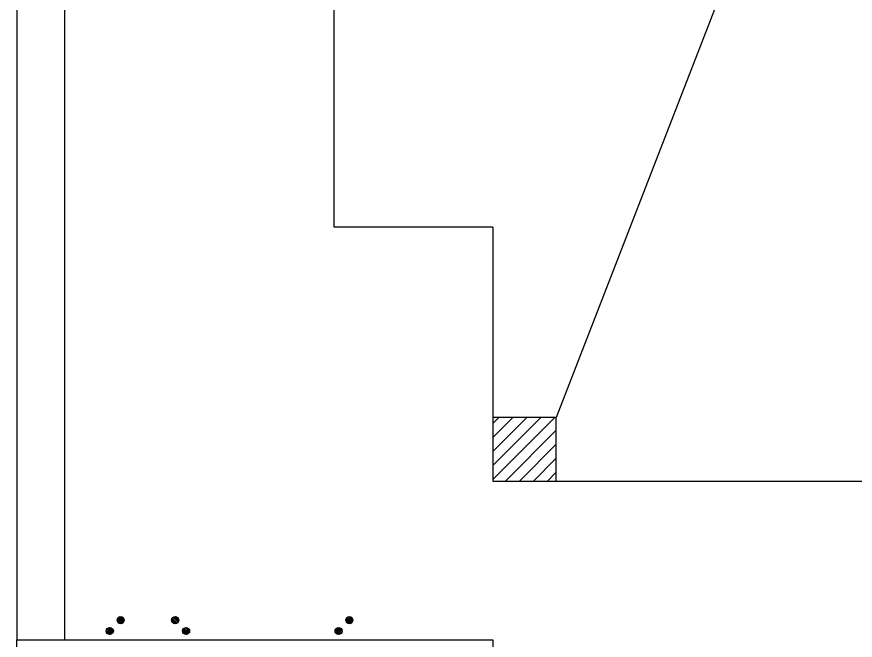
# Model space of a CAD drawing. Header units: millimetres. Extents: x 23536 to 47095, y 9984 to 20154.
# Drawn here: x 23578.072 to 23580.714, y 10063.147 to 10065.112 of the extents above; entities that cross this region are included whole.
import ezdxf

# ---------------------------------------------------------------- set-up
doc = ezdxf.new("R2010")
doc.units = ezdxf.units.MM
doc.header["$LTSCALE"] = 30
doc.header["$MEASUREMENT"] = 0
doc.layers.add('projeto', color=8, linetype='CONTINUOUS')

msp = doc.modelspace()

# ---------------------------------------------------------------- linework, layer by layer
at = {"layer": 'projeto'}
for p, q in [((23578.0725, 10074.6487), (23578.0725, 10063.1487)), ((23578.2225, 10074.4987), (23578.2225, 10063.1487)), ((23583.3725, 10073.1487), (23579.7725, 10063.8487)), ((23579.0725, 10064.4487), (23579.0725, 10070.8487)), ((23579.5725, 10064.4487), (23579.0725, 10064.4487)), ((23579.5725, 10064.4487), (23579.5725, 10063.6487)), ((23579.7725, 10063.8487), (23579.5725, 10063.8487)), ((23579.5725, 10063.8487), (23579.5725, 10063.6487)), ((23579.5725, 10063.83), (23579.5911, 10063.8487)), ((23579.5725, 10063.7858), (23579.6353, 10063.8487)), ((23579.5725, 10063.7416), (23579.6795, 10063.8487)), ((23579.5725, 10063.6975), (23579.7237, 10063.8487)), ((23579.5725, 10063.6533), (23579.7679, 10063.8487)), ((23579.7725, 10063.6487), (23579.7725, 10063.8487)), ((23579.6121, 10063.6487), (23579.7725, 10063.8091)), ((23579.6563, 10063.6487), (23579.7725, 10063.7649)), ((23579.7005, 10063.6487), (23579.7725, 10063.7207)), ((23579.7447, 10063.6487), (23579.7725, 10063.6765)), ((23579.5725, 10063.6487), (23598.5725, 10063.6487)), ((23579.5725, 10063.6487), (23580.7725, 10063.6487)), ((23579.5725, 10063.6487), (23579.7725, 10063.6487)), ((23578.3887, 10063.2117), (23578.3984, 10063.2214)), ((23578.3887, 10063.2117), (23578.3984, 10063.2214)), ((23578.3891, 10063.2071), (23578.403, 10063.221)), ((23578.3891, 10063.2071), (23578.403, 10063.221)), ((23578.3908, 10063.2037), (23578.4064, 10063.2193)), ((23578.3908, 10063.2037), (23578.4064, 10063.2193)), ((23578.3933, 10063.2012), (23578.4089, 10063.2168)), ((23578.3933, 10063.2012), (23578.4089, 10063.2168)), ((23578.3967, 10063.1996), (23578.4106, 10063.2134)), ((23578.3967, 10063.1996), (23578.4106, 10063.2134)), ((23578.4014, 10063.1992), (23578.4109, 10063.2087)), ((23578.4014, 10063.1992), (23578.4109, 10063.2087)), ((23578.5702, 10063.1992), (23578.5606, 10063.2087)), ((23578.5702, 10063.1992), (23578.5606, 10063.2087)), ((23578.5749, 10063.1996), (23578.561, 10063.2134)), ((23578.5749, 10063.1996), (23578.561, 10063.2134)), ((23578.5782, 10063.2012), (23578.5626, 10063.2168)), ((23578.5782, 10063.2012), (23578.5626, 10063.2168)), ((23578.5808, 10063.2037), (23578.5651, 10063.2193)), ((23578.5808, 10063.2037), (23578.5651, 10063.2193)), ((23578.5824, 10063.2071), (23578.5685, 10063.221)), ((23578.5824, 10063.2071), (23578.5685, 10063.221)), ((23578.5828, 10063.2117), (23578.5731, 10063.2214)), ((23578.5828, 10063.2117), (23578.5731, 10063.2214)), ((23579.1094, 10063.2117), (23579.1191, 10063.2214)), ((23579.1094, 10063.2117), (23579.1191, 10063.2214)), ((23579.1098, 10063.2071), (23579.1238, 10063.221)), ((23579.1098, 10063.2071), (23579.1238, 10063.221)), ((23579.1115, 10063.2037), (23579.1271, 10063.2193)), ((23579.1115, 10063.2037), (23579.1271, 10063.2193)), ((23579.114, 10063.2012), (23579.1296, 10063.2168)), ((23579.114, 10063.2012), (23579.1296, 10063.2168)), ((23579.1174, 10063.1996), (23579.1313, 10063.2134)), ((23579.1174, 10063.1996), (23579.1313, 10063.2134)), ((23579.1221, 10063.1992), (23579.1316, 10063.2087)), ((23579.1221, 10063.1992), (23579.1316, 10063.2087)), ((23578.3545, 10063.1776), (23578.3643, 10063.1873)), ((23578.3545, 10063.1776), (23578.3643, 10063.1873)), ((23578.3549, 10063.1729), (23578.3689, 10063.1869)), ((23578.3549, 10063.1729), (23578.3689, 10063.1869)), ((23578.3566, 10063.1696), (23578.3722, 10063.1852)), ((23578.3566, 10063.1696), (23578.3722, 10063.1852)), ((23578.3591, 10063.1671), (23578.3748, 10063.1827)), ((23578.3591, 10063.1671), (23578.3748, 10063.1827)), ((23578.3625, 10063.1654), (23578.3764, 10063.1793)), ((23578.3625, 10063.1654), (23578.3764, 10063.1793)), ((23578.609, 10063.1654), (23578.5951, 10063.1793)), ((23578.609, 10063.1654), (23578.5951, 10063.1793)), ((23578.6124, 10063.1671), (23578.5968, 10063.1827)), ((23578.6124, 10063.1671), (23578.5968, 10063.1827)), ((23578.6149, 10063.1696), (23578.5993, 10063.1852)), ((23578.6149, 10063.1696), (23578.5993, 10063.1852)), ((23578.6166, 10063.1729), (23578.6026, 10063.1869)), ((23578.6166, 10063.1729), (23578.6026, 10063.1869)), ((23578.617, 10063.1776), (23578.6073, 10063.1873)), ((23578.617, 10063.1776), (23578.6073, 10063.1873)), ((23579.0753, 10063.1776), (23579.085, 10063.1873)), ((23579.0753, 10063.1776), (23579.085, 10063.1873)), ((23579.0756, 10063.1729), (23579.0896, 10063.1869)), ((23579.0756, 10063.1729), (23579.0896, 10063.1869)), ((23579.0773, 10063.1696), (23579.093, 10063.1852)), ((23579.0773, 10063.1696), (23579.093, 10063.1852)), ((23579.0798, 10063.1671), (23579.0955, 10063.1827)), ((23579.0798, 10063.1671), (23579.0955, 10063.1827)), ((23579.0832, 10063.1654), (23579.0971, 10063.1793)), ((23579.0832, 10063.1654), (23579.0971, 10063.1793)), ((23578.0725, 10063.1487), (23579.5725, 10063.1487)), ((23578.0725, 10061.1487), (23578.0725, 10063.1487)), ((23578.3672, 10063.1651), (23578.3767, 10063.1746)), ((23578.3672, 10063.1651), (23578.3767, 10063.1746)), ((23578.6043, 10063.1651), (23578.5948, 10063.1746)), ((23578.6043, 10063.1651), (23578.5948, 10063.1746)), ((23579.0879, 10063.1651), (23579.0975, 10063.1746)), ((23579.0879, 10063.1651), (23579.0975, 10063.1746)), ((23579.5725, 10063.1487), (23579.5725, 10061.1487))]:
    msp.add_line(p, q, dxfattribs=at)
for centre in [(23578.3998, 10063.2103), (23578.5717, 10063.2103), (23579.1205, 10063.2103), (23578.3656, 10063.1762), (23578.6059, 10063.1762), (23579.0864, 10063.1762)]:
    msp.add_circle(centre, 0.0112, dxfattribs=at)

doc.saveas('drawing.dxf')
